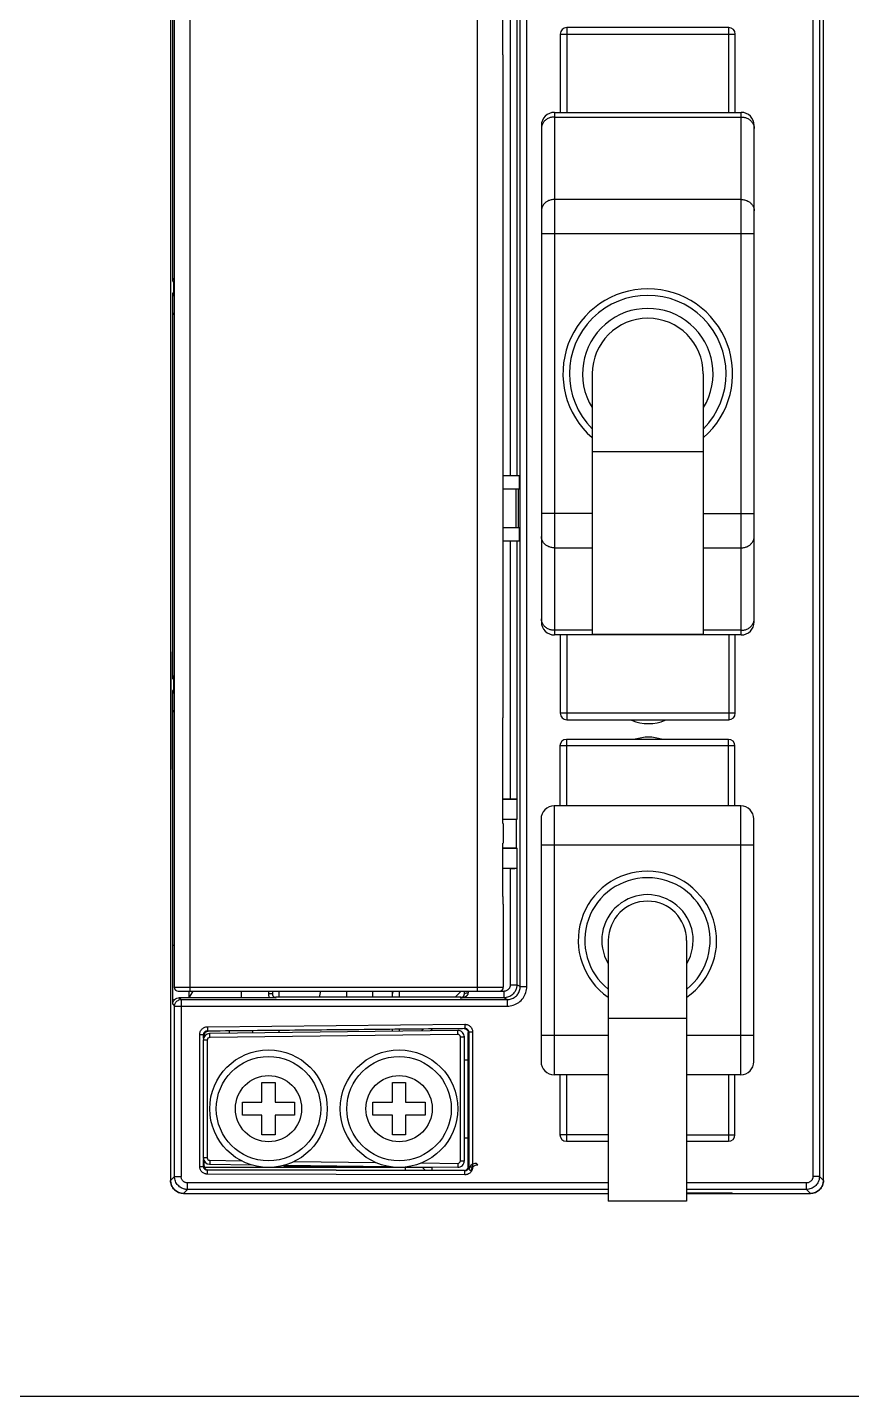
# Model space of a CAD drawing. Header units: millimetres. Extents: x 336 to 12810, y -1577 to 4105.
# Drawn here: x 10653.9 to 10717, y 1625.5 to 1730.5 of the extents above; entities that cross this region are included whole.
import ezdxf

# ---------------------------------------------------------------- set-up
doc = ezdxf.new("R2010")
doc.units = ezdxf.units.MM

msp = doc.modelspace()

# ---------------------------------------------------------------- linework, layer by layer
at = {"color": 7, "linetype": 'Continuous'}
for p, q in [((10664.887, 1801.003), (10664.887, 1642.108)), ((10714.887, 1642.108), (10714.887, 1801.003)), ((10714.082, 1767.868), (10714.082, 1642.414)), ((10714.582, 1767.385), (10714.582, 1642.414)), ((10665.172, 1749.308), (10665.172, 1656.908)), ((10666.372, 1749.608), (10666.372, 1656.608)), ((10688.372, 1749.608), (10688.372, 1656.608)), ((10691.667, 1656.968), (10691.667, 1749.249)), ((10692.167, 1656.968), (10692.167, 1749.249)), ((10665.051, 1711.01), (10665.051, 1744.772)), ((10690.341, 1728.388), (10690.341, 1736.458)), ((10690.346, 1728.4), (10690.346, 1736.458)), ((10690.905, 1734.601), (10690.905, 1696.108)), ((10691.404, 1734.609), (10691.404, 1696.108)), ((10695.237, 1730.458), (10695.237, 1723.958)), ((10707.637, 1730.458), (10695.237, 1730.458)), ((10707.637, 1723.958), (10707.637, 1730.458)), ((10694.737, 1729.958), (10694.737, 1723.958)), ((10694.737, 1729.958), (10708.137, 1729.958)), ((10708.137, 1723.958), (10708.137, 1729.958)), ((10690.341, 1728.388), (10690.346, 1728.4)), ((10690.372, 1678.128), (10690.372, 1727.787)), ((10693.287, 1722.958), (10693.287, 1684.908)), ((10694.287, 1723.958), (10694.287, 1683.908)), ((10694.287, 1723.958), (10708.587, 1723.958)), ((10694.287, 1723.601), (10708.587, 1723.601)), ((10708.587, 1683.908), (10708.587, 1723.958)), ((10709.587, 1684.908), (10709.587, 1722.958)), ((10708.587, 1717.282), (10694.287, 1717.282)), ((10709.587, 1714.64), (10693.287, 1714.64)), ((10665.051, 1711.01), (10665.114, 1710.947)), ((10665.114, 1710.947), (10665.114, 1710.17)), ((10665.114, 1710.17), (10665.053, 1710.108)), ((10665.053, 1708.474), (10665.053, 1710.108)), ((10665.172, 1708.593), (10665.051, 1708.472)), ((10665.051, 1680.56), (10665.051, 1708.472)), ((10697.187, 1703.933), (10697.187, 1683.933)), ((10705.687, 1703.933), (10705.687, 1683.933)), ((10705.687, 1697.933), (10697.187, 1697.933)), ((10691.597, 1696.108), (10690.372, 1696.108)), ((10691.597, 1696.108), (10691.597, 1695.108)), ((10690.372, 1695.108), (10691.597, 1695.108)), ((10691.327, 1695.108), (10691.327, 1692.108)), ((10691.527, 1692.108), (10691.527, 1695.108)), ((10697.187, 1693.227), (10693.287, 1693.227)), ((10705.687, 1693.227), (10709.587, 1693.227)), ((10691.597, 1692.108), (10690.372, 1692.108)), ((10691.597, 1692.108), (10691.597, 1691.108)), ((10691.597, 1691.108), (10690.372, 1691.108)), ((10690.905, 1691.108), (10690.905, 1671.321)), ((10691.404, 1691.108), (10691.404, 1671.312)), ((10694.287, 1690.584), (10697.187, 1690.584)), ((10705.687, 1690.584), (10708.587, 1690.584)), ((10697.187, 1684.266), (10694.287, 1684.266)), ((10708.587, 1684.266), (10705.687, 1684.266)), ((10708.587, 1683.908), (10694.287, 1683.908)), ((10694.737, 1683.908), (10694.737, 1677.908)), ((10695.237, 1683.908), (10695.237, 1677.408)), ((10705.687, 1683.933), (10697.187, 1683.933)), ((10707.637, 1683.908), (10707.637, 1677.408)), ((10708.137, 1677.908), (10708.137, 1683.908)), ((10664.887, 1682.608), (10664.926, 1682.608)), ((10664.926, 1673.608), (10664.926, 1682.608)), ((10665.051, 1680.56), (10665.114, 1680.497)), ((10665.114, 1680.497), (10665.114, 1679.72)), ((10665.114, 1679.72), (10665.053, 1679.658)), ((10665.053, 1678.024), (10665.053, 1679.658)), ((10665.172, 1678.143), (10665.051, 1678.022)), ((10665.051, 1660.108), (10665.051, 1678.022)), ((10708.137, 1677.908), (10694.737, 1677.908)), ((10690.346, 1677.516), (10690.341, 1677.529)), ((10690.341, 1669.458), (10690.341, 1677.529)), ((10690.346, 1669.458), (10690.346, 1677.517)), ((10695.237, 1677.408), (10707.637, 1677.408)), ((10707.612, 1675.908), (10695.212, 1675.908)), ((10695.212, 1675.908), (10695.212, 1670.808)), ((10707.612, 1670.808), (10707.612, 1675.908)), ((10708.112, 1675.408), (10694.712, 1675.408)), ((10694.712, 1675.408), (10694.712, 1670.808)), ((10708.112, 1670.808), (10708.112, 1675.408)), ((10664.887, 1673.608), (10664.926, 1673.608)), ((10690.905, 1671.321), (10690.346, 1671.321)), ((10691.443, 1671.293), (10690.346, 1671.293)), ((10691.404, 1671.312), (10691.443, 1671.293)), ((10691.443, 1669.799), (10691.443, 1671.293)), ((10694.262, 1670.808), (10694.262, 1650.208)), ((10708.562, 1670.808), (10694.262, 1670.808)), ((10708.562, 1650.208), (10708.562, 1670.808)), ((10690.341, 1669.458), (10690.372, 1669.458)), ((10690.346, 1669.799), (10691.443, 1669.799)), ((10691.387, 1669.771), (10690.346, 1669.771)), ((10690.372, 1669.458), (10690.372, 1667.958)), ((10691.387, 1669.771), (10691.443, 1669.799)), ((10691.387, 1667.571), (10691.387, 1669.771)), ((10693.262, 1669.808), (10693.262, 1651.208)), ((10709.562, 1651.208), (10709.562, 1669.808)), ((10690.341, 1667.958), (10690.372, 1667.958)), ((10690.341, 1663.888), (10690.341, 1667.958)), ((10690.346, 1663.9), (10690.346, 1667.958)), ((10691.387, 1667.571), (10690.346, 1667.571)), ((10691.443, 1667.543), (10690.346, 1667.543)), ((10691.387, 1667.571), (10691.443, 1667.543)), ((10691.443, 1666.049), (10691.443, 1667.543)), ((10709.562, 1667.808), (10693.262, 1667.808)), ((10690.346, 1666.049), (10691.443, 1666.049)), ((10690.905, 1666.021), (10690.346, 1666.021)), ((10690.905, 1666.021), (10690.905, 1657.099)), ((10691.404, 1666.029), (10691.443, 1666.049)), ((10691.404, 1666.029), (10691.404, 1657.099)), ((10690.341, 1663.888), (10690.346, 1663.9)), ((10690.372, 1663.287), (10690.372, 1656.908)), ((10665.172, 1660.108), (10665.051, 1660.108)), ((10665.053, 1655.608), (10665.053, 1660.108)), ((10698.412, 1660.508), (10698.412, 1640.508)), ((10704.412, 1660.508), (10704.412, 1640.508)), ((10665.172, 1656.908), (10690.372, 1656.908)), ((10690.905, 1657.099), (10691.404, 1657.099)), ((10691.667, 1656.968), (10691.404, 1657.099)), ((10691.667, 1656.968), (10692.167, 1656.968)), ((10665.472, 1656.608), (10690.072, 1656.608)), ((10672.466, 1656.108), (10665.553, 1656.108)), ((10665.553, 1656.108), (10665.693, 1655.969)), ((10665.693, 1655.969), (10665.693, 1642.414)), ((10665.693, 1655.969), (10690.667, 1655.969)), ((10666.6, 1656.608), (10666.287, 1656.108)), ((10666.287, 1656.608), (10666.287, 1656.108)), ((10670.287, 1656.608), (10670.287, 1656.108)), ((10672.382, 1656.608), (10672.382, 1656.414)), ((10672.682, 1656.414), (10672.382, 1656.414)), ((10672.682, 1656.608), (10672.682, 1656.414)), ((10687.126, 1656.147), (10672.949, 1656.147)), ((10672.982, 1656.113), (10672.949, 1656.147)), ((10673.187, 1656.608), (10673.187, 1656.147)), ((10676.3, 1656.147), (10676.407, 1656.608)), ((10678.387, 1656.147), (10678.387, 1656.608)), ((10680.387, 1656.147), (10680.387, 1656.608)), ((10681.887, 1656.147), (10681.887, 1656.608)), ((10682.387, 1656.608), (10682.387, 1656.147)), ((10686.676, 1656.147), (10687.137, 1656.608)), ((10687.079, 1656.1), (10687.126, 1656.147)), ((10690.405, 1656.1), (10687.079, 1656.1)), ((10690.405, 1656.6), (10690.072, 1656.6)), ((10690.405, 1656.6), (10690.405, 1656.1)), ((10690.667, 1655.969), (10690.405, 1656.1)), ((10690.667, 1655.969), (10690.667, 1655.469)), ((10665.053, 1655.608), (10665.193, 1655.469)), ((10665.193, 1642.414), (10665.193, 1655.469)), ((10665.193, 1655.469), (10690.667, 1655.469)), ((10667.71, 1653.883), (10687.415, 1654.077)), ((10667.71, 1653.883), (10667.713, 1653.583)), ((10667.713, 1653.583), (10687.418, 1653.777)), ((10681.887, 1653.54), (10681.887, 1653.687)), ((10682.387, 1653.692), (10682.387, 1653.546)), ((10684.096, 1653.567), (10684.239, 1653.71)), ((10684.812, 1653.576), (10684.953, 1653.717)), ((10687.415, 1654.077), (10687.418, 1653.777)), ((10704.412, 1654.508), (10698.412, 1654.508)), ((10667.116, 1643.186), (10667.116, 1653.283)), ((10667.116, 1653.283), (10667.416, 1653.283)), ((10667.387, 1652.865), (10667.387, 1643.852)), ((10667.687, 1652.865), (10667.387, 1652.865)), ((10667.416, 1653.008), (10667.416, 1653.283)), ((10667.449, 1653.091), (10667.449, 1653.25)), ((10667.474, 1653.129), (10667.474, 1653.251)), ((10667.687, 1652.865), (10667.687, 1643.852)), ((10686.881, 1653.602), (10667.881, 1653.365)), ((10667.885, 1653.065), (10667.881, 1653.365)), ((10686.885, 1653.302), (10667.885, 1653.065)), ((10669.387, 1653.566), (10669.387, 1653.383)), ((10671.187, 1653.406), (10671.187, 1653.583)), ((10673.187, 1653.603), (10673.187, 1653.431)), ((10686.885, 1653.302), (10686.881, 1653.602)), ((10687.087, 1643.615), (10687.087, 1653.102)), ((10687.087, 1653.102), (10687.387, 1653.102)), ((10687.387, 1643.615), (10687.387, 1653.102)), ((10687.687, 1653.443), (10687.721, 1653.477)), ((10687.687, 1643.158), (10687.687, 1653.433)), ((10687.721, 1653.477), (10687.721, 1643.137)), ((10688.021, 1653.477), (10687.721, 1653.477)), ((10688.021, 1653.477), (10688.021, 1643.137)), ((10698.412, 1653.208), (10693.262, 1653.208)), ((10709.562, 1653.208), (10704.412, 1653.208)), ((10687.387, 1651.358), (10687.687, 1651.358)), ((10671.887, 1649.608), (10672.887, 1649.608)), ((10671.887, 1648.108), (10671.887, 1649.608)), ((10672.887, 1649.608), (10672.887, 1648.108)), ((10681.887, 1649.608), (10682.887, 1649.608)), ((10681.887, 1648.108), (10681.887, 1649.608)), ((10682.887, 1649.608), (10682.887, 1648.108)), ((10698.412, 1650.208), (10694.262, 1650.208)), ((10694.712, 1650.208), (10694.712, 1645.608)), ((10695.212, 1650.208), (10695.212, 1645.108)), ((10708.562, 1650.208), (10704.412, 1650.208)), ((10707.612, 1650.208), (10707.612, 1645.108)), ((10708.112, 1645.608), (10708.112, 1650.208)), ((10670.387, 1648.108), (10671.887, 1648.108)), ((10670.387, 1647.108), (10670.387, 1648.108)), ((10672.887, 1648.108), (10674.387, 1648.108)), ((10674.387, 1648.108), (10674.387, 1647.108)), ((10680.387, 1648.108), (10681.887, 1648.108)), ((10680.387, 1647.108), (10680.387, 1648.108)), ((10682.887, 1648.108), (10684.387, 1648.108)), ((10684.387, 1648.108), (10684.387, 1647.108)), ((10671.887, 1647.108), (10670.387, 1647.108)), ((10671.887, 1645.608), (10671.887, 1647.108)), ((10674.387, 1647.108), (10672.887, 1647.108)), ((10672.887, 1647.108), (10672.887, 1645.608)), ((10681.887, 1647.108), (10680.387, 1647.108)), ((10681.887, 1645.608), (10681.887, 1647.108)), ((10684.387, 1647.108), (10682.887, 1647.108)), ((10682.887, 1647.108), (10682.887, 1645.608)), ((10672.887, 1645.608), (10671.887, 1645.608)), ((10682.887, 1645.608), (10681.887, 1645.608)), ((10687.687, 1645.358), (10687.387, 1645.358)), ((10698.412, 1645.608), (10694.712, 1645.608)), ((10704.412, 1645.608), (10708.112, 1645.608)), ((10695.212, 1645.108), (10698.412, 1645.108)), ((10704.412, 1645.108), (10707.612, 1645.108)), ((10667.116, 1643.186), (10667.416, 1643.186)), ((10667.687, 1643.852), (10667.387, 1643.852)), ((10667.416, 1643.186), (10667.416, 1643.708)), ((10667.449, 1643.219), (10667.449, 1643.626)), ((10667.45, 1643.219), (10667.451, 1643.623)), ((10667.885, 1643.652), (10667.881, 1643.352)), ((10667.881, 1643.352), (10671.091, 1643.312)), ((10667.885, 1643.652), (10670.323, 1643.622)), ((10673.582, 1643.281), (10681.66, 1643.18)), ((10673.687, 1643.28), (10673.687, 1643.208)), ((10673.687, 1643.208), (10678.887, 1643.208)), ((10674.347, 1643.571), (10680.59, 1643.493)), ((10674.508, 1643.108), (10674.618, 1643.208)), ((10677.856, 1643.228), (10677.856, 1643.108)), ((10677.887, 1643.227), (10677.887, 1643.108)), ((10681.3, 1643.184), (10681.328, 1643.154)), ((10684.094, 1643.45), (10686.885, 1643.415)), ((10686.885, 1643.415), (10686.881, 1643.115)), ((10687.087, 1643.615), (10687.387, 1643.615)), ((10688.425, 1643.308), (10688.292, 1643.441)), ((10665.193, 1642.414), (10664.887, 1642.108)), ((10665.193, 1642.414), (10665.693, 1642.414)), ((10684.887, 1643.108), (10667.479, 1643.108)), ((10667.714, 1642.586), (10667.715, 1642.886)), ((10687.419, 1642.537), (10667.714, 1642.586)), ((10667.748, 1642.919), (10667.715, 1642.886)), ((10687.42, 1642.837), (10667.715, 1642.886)), ((10687.387, 1642.865), (10667.748, 1642.919)), ((10682.887, 1642.877), (10682.887, 1643.108)), ((10683.004, 1643.163), (10686.881, 1643.115)), ((10684.423, 1642.873), (10684.187, 1643.108)), ((10684.594, 1643.108), (10684.594, 1643.143)), ((10684.887, 1643.14), (10684.887, 1642.872)), ((10687.42, 1642.837), (10687.387, 1642.871)), ((10687.419, 1642.537), (10687.42, 1642.837)), ((10687.721, 1643.137), (10687.687, 1643.171)), ((10688.021, 1643.137), (10687.721, 1643.137)), ((10687.783, 1642.95), (10687.925, 1642.808)), ((10714.582, 1642.414), (10714.082, 1642.414)), ((10714.582, 1642.414), (10714.887, 1642.108)), ((10666.193, 1641.414), (10665.887, 1641.108)), ((10665.887, 1641.108), (10698.412, 1641.108)), ((10698.412, 1641.914), (10666.193, 1641.914)), ((10666.193, 1641.414), (10666.193, 1641.914)), ((10698.412, 1641.414), (10666.193, 1641.414)), ((10713.582, 1641.914), (10704.412, 1641.914)), ((10713.582, 1641.414), (10704.412, 1641.414)), ((10704.412, 1641.147), (10707.887, 1641.147)), ((10704.412, 1641.108), (10713.887, 1641.108)), ((10707.887, 1641.108), (10707.887, 1641.147)), ((10713.582, 1641.414), (10713.582, 1641.914)), ((10713.582, 1641.414), (10713.888, 1641.108)), ((10704.412, 1640.508), (10698.412, 1640.508))]:
    msp.add_line(p, q, dxfattribs=at)
msp.add_line((10806.716, 1625.542), (10506.716, 1625.542))
for centre, radius in [((10672.387, 1647.608), 4.5), ((10672.387, 1647.608), 4), ((10682.387, 1647.608), 4.5), ((10682.387, 1647.608), 4), ((10672.387, 1647.608), 2.537), ((10682.387, 1647.608), 2.537)]:
    msp.add_circle(centre, radius, dxfattribs=at)
for centre, radius, start, end in [((10695.237, 1729.958), 0.5, 90, 180), ((10707.637, 1729.958), 0.5, 0, 90), ((10694.287, 1722.958), 1, 90, 180), ((10708.587, 1722.958), 1, 0, 90), ((10701.437, 1703.933), 6.5, 311.03496, 228.96504), ((10701.437, 1703.933), 6, 315.2713, 224.72879), ((10701.437, 1703.933), 5, 328.70037, 211.29963), ((10701.437, 1703.933), 4.25, 0, 180), ((10694.287, 1684.908), 1, 180, 270), ((10708.587, 1684.908), 1, 270, 0), ((10695.237, 1677.908), 0.5, 180, 270), ((10707.637, 1677.908), 0.5, 270, 0), ((10701.487, 1680.433), 3.317, 247.10304, 292.90247), ((10695.212, 1675.408), 0.5, 90, 180), ((10701.487, 1672.758), 3.317, 72.26015, 107.76051), ((10707.612, 1675.408), 0.5, 0, 90), ((10694.262, 1669.808), 1, 90, 180), ((10708.562, 1669.808), 1, 0, 90), ((10701.412, 1660.508), 5.3, 304.6163, 235.37235), ((10701.412, 1660.508), 4.8, 308.77013, 231.25459), ((10701.412, 1660.508), 3.5, 329.56273, 210.43727), ((10701.412, 1660.508), 3, 0, 180), ((10665.472, 1656.908), 0.3, 180, 270), ((10690.072, 1656.908), 0.3, 270, 0), ((10667.887, 1652.865), 0.5, 90.71616, 180), ((10667.887, 1652.865), 0.2, 90.71616, 180), ((10686.887, 1653.102), 0.5, 0, 90.71616), ((10686.887, 1653.102), 0.2, 0, 90.71616), ((10694.262, 1651.208), 1, 180, 270), ((10708.562, 1651.208), 1, 270, 0), ((10695.212, 1645.608), 0.5, 180, 270), ((10707.612, 1645.608), 0.5, 270, 0), ((10667.887, 1643.852), 0.5, 180, 269.28384), ((10667.887, 1643.852), 0.2, 180, 269.28384), ((10673.687, 1643.708), 0.5, 246.36286, 270), ((10686.887, 1643.615), 0.5, 269.28384, 0), ((10686.887, 1643.615), 0.2, 269.28384, 0), ((10665.887, 1642.108), 1, 180, 270), ((10713.887, 1642.108), 1, 270, 0)]:
    msp.add_arc(centre, radius, start, end, dxfattribs=at)
for points, start_tangent, end_tangent in [([(10690.372, 1727.787), (10690.364, 1728.1), (10690.341, 1728.388)], (-0.0000029, 1), (-0.1048733, 0.9944856)), ([(10690.347, 1728.388), (10690.346, 1728.402)], (-0.0854524, 0.9963423), (-0.0874217, 0.9961714)), ([(10690.372, 1727.787), (10690.371, 1727.949), (10690.357, 1728.25), (10690.347, 1728.388)], (0.0000387, 1), (-0.0854524, 0.9963423)), ([(10693.321, 1722.948), (10693.287, 1722.72)], (-0.2906709, -0.9568231), (0, -1)), ([(10694.287, 1723.601), (10694.029, 1723.571), (10693.787, 1723.483), (10693.58, 1723.343), (10693.421, 1723.16), (10693.321, 1722.948)], (-1, 0), (-0.2906709, -0.9568231)), ([(10708.587, 1723.601), (10708.846, 1723.571), (10709.087, 1723.483), (10709.294, 1723.343), (10709.453, 1723.16), (10709.553, 1722.948)], (1, 0), (0.2906708, -0.9568231)), ([(10709.553, 1722.948), (10709.587, 1722.72)], (0.2906708, -0.9568231), (0, -1)), ([(10694.287, 1717.282), (10694.029, 1717.252), (10693.787, 1717.164), (10693.58, 1717.024), (10693.421, 1716.842), (10693.321, 1716.63), (10693.287, 1716.402)], (-1, 0), (0, -1)), ([(10708.587, 1717.282), (10708.846, 1717.252), (10709.087, 1717.164), (10709.294, 1717.024), (10709.453, 1716.842), (10709.553, 1716.63), (10709.587, 1716.402)], (1, 0), (0, -1)), ([(10665.051, 1711.01), (10665.092, 1711.16), (10665.167, 1711.247)], (0, 1), (0.7901736, 0.612883)), ([(10665.168, 1711.118), (10665.155, 1711.097), (10665.114, 1710.947)], (-0.5690217, -0.8223225), (-0.0003046, -1)), ([(10665.114, 1710.947), (10665.16, 1710.946), (10665.172, 1710.946)], (0.9282475, -0.3719631), (0.9996401, 0.0268277)), ([(10665.167, 1709.873), (10665.093, 1709.958), (10665.053, 1710.108)], (-0.7849729, 0.6195301), (0, 1)), ([(10665.172, 1710.17), (10665.139, 1710.171), (10665.114, 1710.17)], (-0.9991369, -0.0415377), (-0.9292574, -0.369433)), ([(10665.168, 1709.999), (10665.155, 1710.02), (10665.114, 1710.17)], (-0.5690216, 0.8223226), (-0.0003046, 1)), ([(10694.287, 1690.584), (10694.029, 1690.614), (10693.787, 1690.702), (10693.58, 1690.842), (10693.421, 1691.025), (10693.321, 1691.237), (10693.287, 1691.465)], (-1, 0), (0, 1)), ([(10708.587, 1690.584), (10708.846, 1690.614), (10709.087, 1690.702), (10709.294, 1690.842), (10709.453, 1691.025), (10709.553, 1691.237), (10709.587, 1691.465)], (1, 0), (0, 1)), ([(10694.287, 1684.266), (10694.029, 1684.296), (10693.787, 1684.384), (10693.58, 1684.524), (10693.421, 1684.706), (10693.321, 1684.919), (10693.287, 1685.147)], (-1, 0), (0, 1)), ([(10708.587, 1684.266), (10708.846, 1684.296), (10709.087, 1684.384), (10709.294, 1684.524), (10709.453, 1684.706), (10709.553, 1684.919)], (1, 0), (0.2906709, 0.9568231)), ([(10709.553, 1684.919), (10709.587, 1685.147)], (0.2906709, 0.9568231), (0, 1)), ([(10665.051, 1680.56), (10665.092, 1680.71), (10665.167, 1680.797)], (0, 1), (0.7901736, 0.612883)), ([(10665.168, 1680.668), (10665.155, 1680.647), (10665.114, 1680.497)], (-0.5690217, -0.8223225), (-0.0003046, -1)), ([(10665.114, 1680.497), (10665.16, 1680.496), (10665.172, 1680.496)], (0.9282475, -0.3719631), (0.9996401, 0.0268277)), ([(10665.167, 1679.423), (10665.093, 1679.508), (10665.053, 1679.658)], (-0.7849729, 0.6195301), (0, 1)), ([(10665.172, 1679.72), (10665.139, 1679.721), (10665.114, 1679.72)], (-0.9991369, -0.0415377), (-0.9292574, -0.369433)), ([(10665.168, 1679.549), (10665.155, 1679.57), (10665.114, 1679.72)], (-0.5690216, 0.8223226), (-0.0003046, 1)), ([(10690.341, 1677.529), (10690.364, 1677.821), (10690.372, 1678.128)], (0.1048684, 0.9944861), (0.0001261, 1)), ([(10690.347, 1677.529), (10690.356, 1677.655), (10690.37, 1677.956), (10690.372, 1678.128)], (0.085413, 0.9963456), (0.000108, 1)), ([(10690.346, 1677.515), (10690.347, 1677.529)], (0.0873967, 0.9961736), (0.085413, 0.9963456)), ([(10691.404, 1671.312), (10691.361, 1671.316), (10691.252, 1671.318), (10691.092, 1671.32), (10690.905, 1671.321)], (-0.8944817, 0.4471046), (-1, 0)), ([(10690.905, 1666.021), (10691.092, 1666.021), (10691.252, 1666.023), (10691.361, 1666.026), (10691.404, 1666.029)], (1, 0), (0.8944817, 0.4471046)), ([(10690.372, 1663.287), (10690.364, 1663.6), (10690.341, 1663.888)], (-0.0000029, 1), (-0.1048733, 0.9944856)), ([(10690.347, 1663.888), (10690.346, 1663.902)], (-0.0854524, 0.9963423), (-0.0874217, 0.9961714)), ([(10690.372, 1663.287), (10690.371, 1663.449), (10690.357, 1663.75), (10690.347, 1663.888)], (0.0000387, 1), (-0.0854524, 0.9963423)), ([(10691.404, 1657.099), (10691.396, 1656.97), (10691.371, 1656.846), (10691.33, 1656.722), (10691.27, 1656.599), (10691.187, 1656.477), (10691.078, 1656.361), (10690.941, 1656.256), (10690.778, 1656.172), (10690.596, 1656.118), (10690.405, 1656.1)], (-0.0003135, -1), (-1, -0.0002872)), ([(10690.905, 1657.099), (10690.9, 1657.035), (10690.888, 1656.973), (10690.868, 1656.911), (10690.837, 1656.849), (10690.796, 1656.788), (10690.742, 1656.73), (10690.673, 1656.678), (10690.592, 1656.636), (10690.5, 1656.609), (10690.405, 1656.6)], (-0.0000186, -1), (-1, 0.0000703)), ([(10690.667, 1655.469), (10691.131, 1655.542), (10691.549, 1655.755), (10691.881, 1656.087), (10692.093, 1656.504), (10692.167, 1656.968)], (1, -0.0001157), (0.0000935, 1)), ([(10690.667, 1655.969), (10690.977, 1656.018), (10691.255, 1656.159), (10691.476, 1656.38), (10691.618, 1656.658), (10691.667, 1656.968)], (0.9999999, -0.0003345), (-0.0002775, 1)), ([(10665.053, 1655.608), (10665.091, 1655.8), (10665.2, 1655.962), (10665.362, 1656.07), (10665.553, 1656.108)], (0, 1), (1, 0)), ([(10665.193, 1655.469), (10665.203, 1655.567), (10665.236, 1655.671), (10665.298, 1655.775), (10665.394, 1655.869), (10665.527, 1655.94), (10665.693, 1655.969)], (0.0003046, 1), (1, 0.0003046)), ([(10672.382, 1656.414), (10672.386, 1656.345), (10672.399, 1656.27), (10672.425, 1656.191)], (0.0000101, -1), (0.371418, -0.9284658)), ([(10672.425, 1656.191), (10672.466, 1656.108)], (0.371418, -0.9284658), (0.5089078, -0.8608211)), ([(10672.648, 1656.109), (10672.466, 1656.108)], (-0.9999728, -0.0073716), (-1, 0.0000003)), ([(10672.982, 1656.113), (10672.82, 1656.111), (10672.648, 1656.109)], (-0.9998474, -0.017468), (-0.9999728, -0.0073716)), ([(10672.682, 1656.414), (10672.684, 1656.377), (10672.692, 1656.338), (10672.706, 1656.295)], (0.0003111, -1), (0.3949433, -0.9187055)), ([(10672.706, 1656.295), (10672.73, 1656.252), (10672.763, 1656.209), (10672.77, 1656.202)], (0.3949433, -0.9187055), (0.706504, -0.707709)), ([(10672.737, 1656.235), (10672.799, 1656.187)], (0.7071068, -0.7071068), (0.867064, -0.4981968)), ([(10672.77, 1656.202), (10672.807, 1656.17), (10672.86, 1656.14), (10672.919, 1656.12), (10672.982, 1656.113)], (0.706504, -0.707709), (1, -0.0002622)), ([(10672.799, 1656.187), (10672.949, 1656.147)], (0.867064, -0.4981968), (1, 0)), ([(10681.887, 1656.358), (10681.928, 1656.555)], (0, 1), (0.3935544, 0.9193013)), ([(10687.079, 1656.1), (10687.183, 1656.107), (10687.275, 1656.122), (10687.356, 1656.144), (10687.426, 1656.17), (10687.487, 1656.2), (10687.539, 1656.234), (10687.583, 1656.269), (10687.619, 1656.305)], (0.9999233, 0.0123824), (0.6543562, 0.7561865)), ([(10687.126, 1656.147), (10687.276, 1656.187), (10687.297, 1656.2)], (1, 0), (0.8219276, 0.569592)), ([(10687.3, 1656.197), (10687.314, 1656.212), (10687.336, 1656.24), (10687.354, 1656.27)], (0.7066914, 0.7075219), (0.4797745, 0.8773918)), ([(10687.354, 1656.27), (10687.369, 1656.3), (10687.381, 1656.333), (10687.389, 1656.37)], (0.4797745, 0.8773918), (0.152666, 0.9882778)), ([(10687.389, 1656.37), (10687.392, 1656.413)], (0.152666, 0.9882778), (0.0086662, 0.9999624)), ([(10687.392, 1656.413), (10687.431, 1656.449), (10687.541, 1656.474)], (-0.0726916, 0.9973545), (0.9937509, 0.1116207)), ([(10687.392, 1656.413), (10687.393, 1656.51)], (0.004175, 0.9999913), (0.0019762, 0.999998)), ([(10687.393, 1656.51), (10687.393, 1656.6)], (0.0019762, 0.999998), (-0.0000047, 1)), ([(10687.541, 1656.474), (10687.692, 1656.483)], (0.9937509, 0.1116207), (0.9999922, -0.0039524)), ([(10687.619, 1656.305), (10687.647, 1656.343)], (0.6543562, 0.7561865), (0.5463375, 0.8375651)), ([(10687.647, 1656.343), (10687.67, 1656.383), (10687.686, 1656.43), (10687.692, 1656.483)], (0.5463375, 0.8375651), (0.0067909, 0.9999769)), ([(10687.692, 1656.483), (10687.693, 1656.543), (10687.693, 1656.6)], (0.0066835, 0.9999777), (0.0000004, 1)), ([(10667.116, 1653.283), (10667.123, 1653.373), (10667.146, 1653.47), (10667.19, 1653.571), (10667.257, 1653.669), (10667.346, 1653.755), (10667.455, 1653.823), (10667.578, 1653.867), (10667.71, 1653.883)], (-0.0000028, 1), (0.9999509, 0.0099084)), ([(10686.88, 1653.736), (10680.938, 1653.678), (10674.394, 1653.614), (10667.879, 1653.551)], (-0.9999534, -0.0096531), (-0.9999523, -0.0097638)), ([(10687.382, 1653.74), (10686.88, 1653.736)], (-0.9999535, -0.009648), (-0.9999534, -0.0096531)), ([(10687.382, 1653.74), (10687.538, 1653.699), (10687.652, 1653.581), (10687.687, 1653.443)], (0.9999535, 0.009648), (0.0134265, -0.9999099)), ([(10687.415, 1654.077), (10687.505, 1654.071), (10687.603, 1654.049), (10687.704, 1654.006), (10687.804, 1653.939), (10687.892, 1653.848), (10687.961, 1653.737), (10688.005, 1653.612), (10688.021, 1653.477)], (0.9999513, 0.009868), (0.000075, -1)), ([(10687.418, 1653.777), (10687.463, 1653.774), (10687.512, 1653.763), (10687.563, 1653.741), (10687.612, 1653.708), (10687.656, 1653.663), (10687.691, 1653.607), (10687.713, 1653.544), (10687.721, 1653.477)], (0.9999482, 0.010174), (-0.0002594, -1)), ([(10667.416, 1653.283), (10667.419, 1653.328), (10667.431, 1653.376), (10667.453, 1653.427), (10667.486, 1653.476), (10667.531, 1653.519), (10667.585, 1653.553), (10667.647, 1653.575), (10667.713, 1653.583)], (-0.0003036, 1), (0.999954, 0.0095902)), ([(10667.449, 1653.25), (10667.488, 1653.399), (10667.597, 1653.508), (10667.756, 1653.55)], (0, 1), (0.9999514, 0.009863)), ([(10667.474, 1653.251), (10667.514, 1653.399), (10667.62, 1653.508)], (0.0024659, 0.999997), (0.8525367, 0.5226673)), ([(10667.62, 1653.508), (10667.725, 1653.547)], (0.8525367, 0.5226673), (0.9886039, 0.1505399)), ([(10667.725, 1653.547), (10667.756, 1653.55)], (0.9886039, 0.1505399), (0.9999565, 0.0093299)), ([(10667.879, 1653.551), (10667.746, 1653.55)], (-0.9999523, -0.0097638), (-0.9999523, -0.0097642)), ([(10667.714, 1642.586), (10667.624, 1642.593), (10667.527, 1642.617), (10667.426, 1642.661), (10667.328, 1642.728), (10667.241, 1642.819), (10667.174, 1642.929), (10667.131, 1643.053), (10667.116, 1643.186)], (-0.999997, 0.0024622), (-0.0000565, 1)), ([(10667.67, 1642.89), (10667.621, 1642.901), (10667.571, 1642.923), (10667.522, 1642.957), (10667.478, 1643.002), (10667.445, 1643.057), (10667.423, 1643.12), (10667.416, 1643.186)], (-0.9882978, 0.1525369), (0.0002678, 1)), ([(10667.45, 1643.216), (10667.489, 1643.069), (10667.599, 1642.96), (10667.748, 1642.919)], (0, -1), (0.999997, -0.0024659)), ([(10687.783, 1642.95), (10687.808, 1643.102), (10687.878, 1643.239), (10687.989, 1643.348), (10688.129, 1643.417), (10688.292, 1643.441)], (0, 1), (0.9998529, -0.0171505)), ([(10687.925, 1642.808), (10687.963, 1643), (10688.071, 1643.162), (10688.233, 1643.27), (10688.425, 1643.308)], (0, 1), (1, 0)), ([(10666.193, 1641.414), (10666.068, 1641.422), (10665.946, 1641.445), (10665.822, 1641.486), (10665.696, 1641.546), (10665.572, 1641.63), (10665.453, 1641.741), (10665.346, 1641.882), (10665.263, 1642.047), (10665.211, 1642.227), (10665.193, 1642.414)], (-1, 0.0001505), (-0.0001497, 1)), ([(10666.193, 1641.914), (10666.131, 1641.918), (10666.069, 1641.929), (10666.007, 1641.95), (10665.945, 1641.98), (10665.882, 1642.022), (10665.823, 1642.078), (10665.77, 1642.148), (10665.728, 1642.23), (10665.702, 1642.321), (10665.693, 1642.414)], (-1, -0.0000037), (0.0000084, 1)), ([(10667.715, 1642.886), (10667.67, 1642.89)], (-0.9999977, 0.0021595), (-0.9882978, 0.1525369)), ([(10687.387, 1642.871), (10687.537, 1642.911), (10687.647, 1643.021), (10687.687, 1643.171)], (0.9999969, -0.0024807), (-0.0000149, 1)), ([(10688.021, 1643.137), (10688.014, 1643.051), (10687.994, 1642.961), (10687.956, 1642.866), (10687.894, 1642.769), (10687.807, 1642.678), (10687.694, 1642.603), (10687.562, 1642.554), (10687.419, 1642.537)], (0.0000117, -1), (-0.9999971, 0.0024111)), ([(10687.721, 1643.137), (10687.718, 1643.094), (10687.707, 1643.049), (10687.688, 1643.002), (10687.658, 1642.953), (10687.614, 1642.908), (10687.557, 1642.87), (10687.491, 1642.846), (10687.42, 1642.837)], (0.0003126, -1), (-0.9999963, 0.002736)), ([(10714.082, 1642.414), (10714.078, 1642.351), (10714.066, 1642.29), (10714.046, 1642.228), (10714.016, 1642.166), (10713.974, 1642.103), (10713.918, 1642.044), (10713.848, 1641.991), (10713.766, 1641.949), (10713.675, 1641.923), (10713.582, 1641.914)], (0.0000037, -1), (-1, 0.0000084)), ([(10714.582, 1642.414), (10714.574, 1642.289), (10714.551, 1642.167), (10714.51, 1642.043), (10714.45, 1641.917), (10714.366, 1641.793), (10714.254, 1641.674), (10714.114, 1641.567), (10713.949, 1641.484), (10713.768, 1641.432), (10713.582, 1641.414)], (-0.0001505, -1), (-1, -0.0001497)), ([(10665.887, 1641.108), (10665.505, 1641.184), (10665.18, 1641.401), (10664.963, 1641.726), (10664.887, 1642.108)], (-1, 0), (0, 1)), ([(10714.887, 1642.108), (10714.811, 1641.726), (10714.595, 1641.401), (10714.27, 1641.184), (10713.888, 1641.108)], (0, -1), (-1, 0))]:
    msp.add_spline(points, degree=3, dxfattribs=dict(at, start_tangent=start_tangent, end_tangent=end_tangent))

doc.saveas('drawing.dxf')
